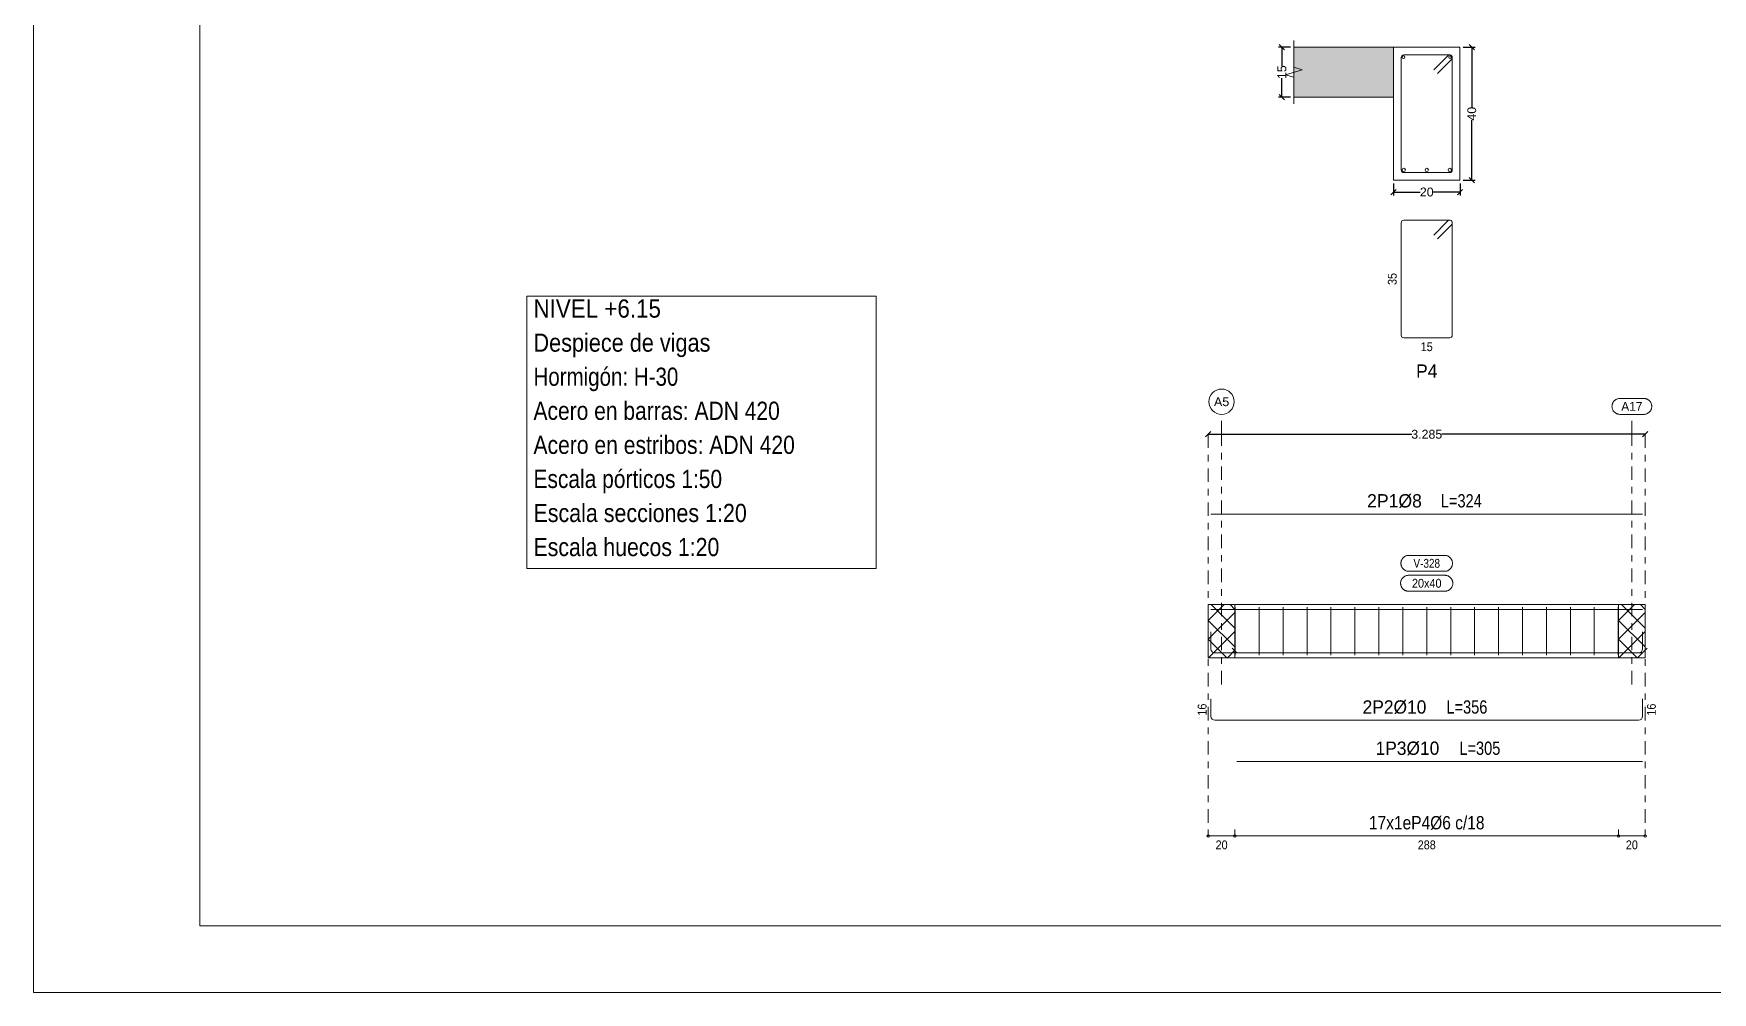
# Model space of a CAD drawing. Header units: millimetres. Extents: x 3 to 479, y -191 to 120.
# Drawn here: x 329.46 to 354.71, y 75.3 to 89.71 of the extents above; entities that cross this region are included whole.
import ezdxf
from ezdxf.enums import TextEntityAlignment as Align

# ---------------------------------------------------------------- set-up
doc = ezdxf.new("R2010")
doc.units = ezdxf.units.MM
doc.linetypes.add('CYPE_RAYAPUNTO', pattern=[0.4125, 0.2025, -0.105, 0, -0.105])
for name, color, linetype, lineweight in [('ALZ_ARM_LONG_ARM_TEXTOS', 3, 'Continuous', 9), ('ALZ_ARM_LONG_TXT_LONG', 3, 'Continuous', 9), ('ALZ_ARM_TRANS_TXT_EST', 3, 'Continuous', 9), ('ALZ_CONT_NUDOS', 122, 'Continuous', 9), ('ALZ_CONT_VIG_HORMIGON', 2, 'Continuous', 9), ('ALZ_COT_COT_ANCLAJES', 3, 'Continuous', 0), ('ALZ_COT_COT_EST', 3, 'Continuous', 0), ('ALZ_COT_COT_LIN_APOYOS', 2, 'CYPE_RAYAPUNTO', 0), ('ALZ_COT_LONGITUD_PROYECTADA', 122, 'Continuous', 0), ('ALZ_COT_TEXTOS_ESTRIBOS', 122, 'Continuous', 0), ('ALZ_REF_COT_LIN_AUX_COTA', 2, 'CYPE_RAYAPUNTO', 9), ('ALZ_REF_REF_NOMBRE', 3, 'Continuous', 9), ('ALZ_REF_REF_REFERENCIA', 3, 'Continuous', 9), ('ALZ_REF_TEXTO_REF_NOMBRE', 3, 'Continuous', 9), ('ALZ_REF_TEXTO_REF_REFERENCIA', 3, 'Continuous', 9), ('ARM_LONGITUDINAL_Ø10', 103, 'Continuous', 9), ('ARM_LONGITUDINAL_Ø8', 32, 'Continuous', 9), ('ARM_TRANSVERSAL_Ø6', 151, 'Continuous', 9), ('RECUAD_LIMITES', 2, 'Continuous', 0), ('RECUAD_MARCO', 1, 'Continuous', 20), ('SEC_CONT_FORJADOS_SECCION', 8, 'Continuous', 9), ('SEC_CONT_VIG_HORMIGON_SECCION', 2, 'Continuous', 9), ('SEC_COTAS_SEC_DIM_VIGA', 122, 'Continuous', 0), ('SEC_COTAS_TEXTOS_DESPIECE_ESTRIBADO', 122, 'Continuous', 0), ('SEC_REF_TXT_POSICIONES_ARM_ESTRIBOS', 1, 'Continuous', 9), ('TAB_COM_LINEAS', 1, 'Continuous', 9), ('TAB_COM_TEXTOS', 1, 'Continuous', 9)]:
    doc.layers.add(name, color=color, linetype=linetype, lineweight=lineweight)
doc.styles.add('CYPETXT_0.2_romans', font='arial.ttf', dxfattribs={"height": 0.133333})
doc.styles.add('CYPETXT_romans', font='arial.ttf', dxfattribs={"height": 0.2})
doc.dimstyles.new('cype_oblique', dxfattribs={"dimtxt": 0.18, "dimasz": 0.18, "dimexe": 0.05, "dimexo": 0.05, "dimgap": 0, "dimtad": 0, "dimdec": 4, "dimzin": 0, "dimdsep": 46, "dimtxsty": 'CYPETXT_0.2_romans', "dimblk": 'OBLIQUE', "dimtsz": 0.04, "dimcen": 0.09, "dimadec": 0, "dimazin": 0, "dimtfac": 1, "dimtdec": 4, "dimtofl": 0, "dimtmove": 2, "dimatfit": 3, "dimfxl": 1, "dimtolj": 1, "dimtzin": 0, "dimarcsym": 0})

# ---------------------------------------------------------------- blocks, each defined once
blk = doc.blocks.new('*D1093')
at = {"layer": 'Defpoints', "color": 0, "transparency": 16777216}
for p in [(349.913, 87.509), (350.913, 87.509), (350.913, 87.331)]:
    blk.add_point(p, dxfattribs=at)
at = {"layer": 'SEC_COTAS_SEC_DIM_VIGA', "color": 0, "lineweight": -2, "transparency": 16777216}
for p, q in [((349.873, 87.291), (349.953, 87.371)), ((349.913, 87.459), (349.913, 87.281)), ((350.873, 87.291), (350.953, 87.371)), ((350.913, 87.459), (350.913, 87.281)), ((349.913, 87.331), (350.316, 87.331)), ((350.913, 87.331), (350.509, 87.331))]:
    blk.add_line(p, q, dxfattribs=at)
at = {"layer": 'SEC_COTAS_SEC_DIM_VIGA', "color": 0, "transparency": 16777216, "insert": (350.413, 87.331), "char_height": 0.1333, "attachment_point": 5, "style": 'CYPETXT_0.2_romans'}
blk.add_mtext('\\A1;20', dxfattribs=at)
blk = doc.blocks.new('_OBLIQUE')
at = {"color": 0, "linetype": 'ByBlock', "lineweight": -2}
blk.add_line((-0.5, -0.5), (0.5, 0.5), dxfattribs=at)
blk = doc.blocks.new('*D1094')
at = {"layer": 'Defpoints', "color": 0, "transparency": 16777216}
for p in [(348.235, 89.509), (348.413, 89.509), (348.413, 88.759)]:
    blk.add_point(p, dxfattribs=at)
at = {"layer": 'SEC_COTAS_SEC_DIM_VIGA', "color": 0, "lineweight": -2, "transparency": 16777216}
for p, q in [((348.363, 89.509), (348.185, 89.509)), ((348.275, 89.469), (348.195, 89.549)), ((348.235, 89.509), (348.235, 89.223)), ((348.235, 88.759), (348.235, 89.044)), ((348.363, 88.759), (348.185, 88.759)), ((348.275, 88.719), (348.195, 88.799))]:
    blk.add_line(p, q, dxfattribs=at)
at = {"layer": 'SEC_COTAS_SEC_DIM_VIGA', "color": 0, "transparency": 16777216, "insert": (348.235, 89.134), "char_height": 0.1333, "attachment_point": 5, "rotation": 90, "style": 'CYPETXT_0.2_romans'}
blk.add_mtext('\\A1;15', dxfattribs=at)
blk = doc.blocks.new('*D1095')
at = {"layer": 'Defpoints', "color": 0, "transparency": 16777216}
for p in [(350.913, 89.509), (351.09, 89.509), (350.913, 87.509)]:
    blk.add_point(p, dxfattribs=at)
at = {"layer": 'SEC_COTAS_SEC_DIM_VIGA', "color": 0, "lineweight": -2, "transparency": 16777216}
for p, q in [((350.963, 89.509), (351.14, 89.509)), ((351.13, 89.469), (351.05, 89.549)), ((351.09, 89.509), (351.09, 88.607)), ((351.09, 87.509), (351.09, 88.411)), ((350.963, 87.509), (351.14, 87.509)), ((351.13, 87.469), (351.05, 87.549))]:
    blk.add_line(p, q, dxfattribs=at)
at = {"layer": 'SEC_COTAS_SEC_DIM_VIGA', "color": 0, "transparency": 16777216, "insert": (351.09, 88.509), "char_height": 0.1333, "attachment_point": 5, "rotation": 90, "style": 'CYPETXT_0.2_romans'}
blk.add_mtext('\\A1;40', dxfattribs=at)
blk = doc.blocks.new('*D1096')
at = {"layer": 'ALZ_COT_LONGITUD_PROYECTADA', "color": 0, "lineweight": -2, "transparency": 16777216}
for p, q in [((347.088, 83.649), (347.168, 83.729)), ((347.128, 83.689), (350.187, 83.689)), ((353.698, 83.689), (350.638, 83.689)), ((353.658, 83.649), (353.738, 83.729))]:
    blk.add_line(p, q, dxfattribs=at)
at = {"layer": 'Defpoints', "color": 0, "transparency": 16777216}
for p in [(347.128, 83.689), (347.128, 83.689), (353.698, 83.689)]:
    blk.add_point(p, dxfattribs=at)
at = {"layer": 'ALZ_COT_LONGITUD_PROYECTADA', "color": 0, "transparency": 16777216, "insert": (350.413, 83.689), "char_height": 0.1333, "attachment_point": 5, "style": 'CYPETXT_0.2_romans'}
blk.add_mtext('\\A1;3.285', dxfattribs=at)

msp = doc.modelspace()

# ---------------------------------------------------------------- hatches: boundary and pattern name
at = {"layer": 'SEC_CONT_FORJADOS_SECCION', "true_color": 0xdad7d3}
msp.add_hatch(color=254, dxfattribs=at).paths.add_polyline_path([(348.41266, 88.75863), (349.91266, 88.75863), (349.91266, 89.50863), (348.41266, 89.50863)])

# ---------------------------------------------------------------- linework, layer by layer
at = {"layer": 'ALZ_CONT_NUDOS'}
for p, q in [((347.12766, 81.12884), (347.12766, 80.32884)), ((353.69766, 81.12884), (353.69766, 80.32884))]:
    msp.add_line(p, q, dxfattribs=at)
at = {"layer": 'ALZ_CONT_NUDOS', "lineweight": 0}
for p, q in [((347.12766, 80.89108), (347.36543, 81.12884)), ((347.52766, 80.77392), (347.17274, 81.12884)), ((347.52766, 81.05676), (347.45559, 81.12884)), ((353.29766, 80.89108), (353.53543, 81.12884)), ((353.69766, 80.77392), (353.34274, 81.12884)), ((353.69766, 81.05676), (353.62558, 81.12884)), ((347.12766, 80.60824), (347.52766, 81.00824)), ((347.52766, 80.49108), (347.12766, 80.89108)), ((353.29766, 80.60824), (353.69766, 81.00824)), ((353.69766, 80.49108), (353.29766, 80.89108)), ((347.40706, 80.32884), (347.12766, 80.60824)), ((347.13111, 80.32884), (347.52766, 80.72539)), ((353.57706, 80.32884), (353.29766, 80.60824)), ((353.30111, 80.32884), (353.69766, 80.72539)), ((347.41396, 80.32884), (347.52766, 80.44255)), ((353.58395, 80.32884), (353.69766, 80.44255))]:
    msp.add_line(p, q, dxfattribs=at)
at = {"layer": 'ALZ_CONT_NUDOS'}
for points in [[(347.12766, 81.12884), (347.52766, 81.12884)], [(353.29766, 81.12884), (353.69766, 81.12884)], [(347.12766, 80.32884), (347.52766, 80.32884)], [(353.29766, 80.32884), (353.69766, 80.32884)]]:
    msp.add_lwpolyline(points, dxfattribs=at)
at = {"layer": 'ALZ_CONT_NUDOS', "lineweight": 0}
for points in [[(347.12766, 81.12884), (347.12766, 80.32884), (347.52766, 80.32884), (347.52766, 81.12884), (347.12766, 81.12884)], [(353.29766, 81.12884), (353.29766, 80.32884), (353.69766, 80.32884), (353.69766, 81.12884), (353.29766, 81.12884)]]:
    msp.add_lwpolyline(points, close=True, dxfattribs=at)
at = {"layer": 'ALZ_CONT_VIG_HORMIGON'}
for p, q in [((347.52766, 81.12884), (353.29766, 81.12884)), ((347.52766, 80.32884), (353.29766, 80.32884))]:
    msp.add_line(p, q, dxfattribs=at)
at = {"layer": 'ALZ_COT_COT_EST'}
for p, q in [((347.12766, 77.64884), (347.12766, 77.74884)), ((347.52766, 77.64884), (347.52766, 77.74884)), ((353.29766, 77.64884), (353.29766, 77.74884))]:
    msp.add_line(p, q, dxfattribs=at)
for points in [[(347.12766, 77.64884), (347.52766, 77.64884), (347.52766, 77.74884)], [(347.52766, 77.64884), (353.29766, 77.64884), (353.29766, 77.74884)], [(353.29766, 77.64884), (353.69766, 77.64884), (353.69766, 77.74884)]]:
    msp.add_lwpolyline(points, dxfattribs=at)
for centre in [(347.12766, 77.64884), (347.52766, 77.64884), (347.52766, 77.64884), (353.29766, 77.64884), (353.29766, 77.64884), (353.69766, 77.64884)]:
    msp.add_circle(centre, 0.02, dxfattribs=at)
at = {"layer": 'ALZ_COT_COT_LIN_APOYOS'}
for p, q in [((347.12766, 83.68884), (347.12766, 77.64884)), ((353.69766, 83.68884), (353.69766, 77.64884))]:
    msp.add_line(p, q, dxfattribs=at)
at = {"layer": 'ALZ_REF_COT_LIN_AUX_COTA'}
for p, q in [((347.32766, 83.68884), (347.32766, 83.98884)), ((353.49766, 83.68884), (353.49766, 83.98884)), ((347.32766, 79.92884), (347.32766, 83.68884)), ((353.49766, 79.92884), (353.49766, 83.68884))]:
    msp.add_line(p, q, dxfattribs=at)
at = {"layer": 'ALZ_REF_REF_NOMBRE'}
for points in [[(350.68066, 81.86884), (350.68868, 81.86857), (350.69666, 81.86777), (350.70456, 81.86644), (350.71237, 81.86458), (350.72003, 81.8622), (350.72751, 81.85932), (350.73478, 81.85594), (350.74182, 81.85209), (350.74858, 81.84778), (350.75503, 81.84302), (350.76116, 81.83784), (350.76692, 81.83227), (350.7723, 81.82632), (350.77727, 81.82002), (350.78181, 81.81341), (350.7859, 81.80651), (350.78951, 81.79935), (350.79264, 81.79197), (350.79527, 81.7844), (350.79739, 81.77666), (350.79899, 81.7688), (350.80006, 81.76085), (350.8006, 81.75285), (350.8006, 81.74483), (350.80006, 81.73683), (350.79899, 81.72888), (350.79739, 81.72102), (350.79527, 81.71329), (350.79264, 81.70571), (350.78951, 81.69833), (350.7859, 81.69117), (350.78181, 81.68427), (350.77727, 81.67766), (350.7723, 81.67137), (350.76692, 81.66542), (350.76116, 81.65984), (350.75503, 81.65467), (350.74858, 81.64991), (350.74182, 81.64559), (350.73478, 81.64174), (350.72751, 81.63836), (350.72003, 81.63548), (350.71237, 81.63311), (350.70456, 81.63125), (350.69666, 81.62991), (350.68868, 81.62911), (350.68066, 81.62884), (350.14466, 81.62884), (350.13665, 81.62911), (350.12867, 81.62991), (350.12076, 81.63125), (350.11296, 81.63311), (350.1053, 81.63548), (350.09782, 81.63836), (350.09054, 81.64174), (350.08351, 81.64559), (350.07675, 81.64991), (350.07029, 81.65467), (350.06417, 81.65984), (350.0584, 81.66542), (350.05302, 81.67137), (350.04805, 81.67766), (350.04352, 81.68427), (350.03943, 81.69117), (350.03581, 81.69833), (350.03268, 81.70571), (350.03005, 81.71329), (350.02793, 81.72102), (350.02633, 81.72888), (350.02526, 81.73683), (350.02473, 81.74483), (350.02473, 81.75285), (350.02526, 81.76085), (350.02633, 81.7688), (350.02793, 81.77666), (350.03005, 81.7844), (350.03268, 81.79197), (350.03581, 81.79935), (350.03943, 81.80651), (350.04352, 81.81341), (350.04805, 81.82002), (350.05302, 81.82632), (350.0584, 81.83227), (350.06417, 81.83784), (350.07029, 81.84302), (350.07675, 81.84778), (350.08351, 81.85209), (350.09054, 81.85594), (350.09782, 81.85932), (350.1053, 81.8622), (350.11296, 81.86458), (350.12076, 81.86644), (350.12867, 81.86777), (350.13665, 81.86857), (350.14466, 81.86884), (350.68066, 81.86884)], [(350.68566, 81.56884), (350.69368, 81.56857), (350.70166, 81.56777), (350.70956, 81.56644), (350.71737, 81.56458), (350.72503, 81.5622), (350.73251, 81.55932), (350.73978, 81.55594), (350.74682, 81.55209), (350.75358, 81.54778), (350.76003, 81.54302), (350.76616, 81.53784), (350.77192, 81.53227), (350.7773, 81.52632), (350.78227, 81.52002), (350.78681, 81.51341), (350.7909, 81.50651), (350.79451, 81.49935), (350.79764, 81.49197), (350.80027, 81.4844), (350.80239, 81.47666), (350.80399, 81.4688), (350.80506, 81.46085), (350.8056, 81.45285), (350.8056, 81.44483), (350.80506, 81.43683), (350.80399, 81.42888), (350.80239, 81.42102), (350.80027, 81.41329), (350.79764, 81.40571), (350.79451, 81.39833), (350.7909, 81.39117), (350.78681, 81.38427), (350.78227, 81.37766), (350.7773, 81.37137), (350.77192, 81.36542), (350.76616, 81.35984), (350.76003, 81.35467), (350.75358, 81.34991), (350.74682, 81.34559), (350.73978, 81.34174), (350.73251, 81.33836), (350.72503, 81.33548), (350.71737, 81.33311), (350.70956, 81.33125), (350.70166, 81.32991), (350.69368, 81.32911), (350.68566, 81.32884), (350.13966, 81.32884), (350.13165, 81.32911), (350.12367, 81.32991), (350.11576, 81.33125), (350.10796, 81.33311), (350.1003, 81.33548), (350.09282, 81.33836), (350.08554, 81.34174), (350.07851, 81.34559), (350.07175, 81.34991), (350.06529, 81.35467), (350.05917, 81.35984), (350.0534, 81.36542), (350.04802, 81.37137), (350.04305, 81.37766), (350.03852, 81.38427), (350.03443, 81.39117), (350.03081, 81.39833), (350.02768, 81.40571), (350.02505, 81.41329), (350.02293, 81.42102), (350.02133, 81.42888), (350.02026, 81.43683), (350.01973, 81.44483), (350.01973, 81.45285), (350.02026, 81.46085), (350.02133, 81.4688), (350.02293, 81.47666), (350.02505, 81.4844), (350.02768, 81.49197), (350.03081, 81.49935), (350.03443, 81.50651), (350.03852, 81.51341), (350.04305, 81.52002), (350.04802, 81.52632), (350.0534, 81.53227), (350.05917, 81.53784), (350.06529, 81.54302), (350.07175, 81.54778), (350.07851, 81.55209), (350.08554, 81.55594), (350.09282, 81.55932), (350.1003, 81.5622), (350.10796, 81.56458), (350.11576, 81.56644), (350.12367, 81.56777), (350.13165, 81.56857), (350.13966, 81.56884), (350.68566, 81.56884)]]:
    msp.add_lwpolyline(points, close=True, dxfattribs=at)
at = {"layer": 'ALZ_REF_REF_REFERENCIA'}
msp.add_lwpolyline([(353.67666, 84.22884), (353.68468, 84.22857), (353.69266, 84.22777), (353.70056, 84.22644), (353.70836, 84.22458), (353.71602, 84.2222), (353.72351, 84.21932), (353.73078, 84.21594), (353.73782, 84.21209), (353.74458, 84.20778), (353.75103, 84.20302), (353.75716, 84.19784), (353.76292, 84.19227), (353.7683, 84.18632), (353.77327, 84.18002), (353.77781, 84.17341), (353.7819, 84.16651), (353.78551, 84.15935), (353.78864, 84.15197), (353.79127, 84.1444), (353.79339, 84.13666), (353.79499, 84.1288), (353.79606, 84.12085), (353.79659, 84.11285), (353.79659, 84.10483), (353.79606, 84.09683), (353.79499, 84.08888), (353.79339, 84.08102), (353.79127, 84.07329), (353.78864, 84.06571), (353.78551, 84.05833), (353.7819, 84.05117), (353.77781, 84.04427), (353.77327, 84.03766), (353.7683, 84.03137), (353.76292, 84.02542), (353.75716, 84.01984), (353.75103, 84.01467), (353.74458, 84.00991), (353.73782, 84.00559), (353.73078, 84.00174), (353.72351, 83.99836), (353.71602, 83.99548), (353.70836, 83.99311), (353.70056, 83.99125), (353.69266, 83.98991), (353.68468, 83.98911), (353.67666, 83.98884), (353.31866, 83.98884), (353.31065, 83.98911), (353.30267, 83.98991), (353.29476, 83.99125), (353.28696, 83.99311), (353.2793, 83.99548), (353.27181, 83.99836), (353.26454, 84.00174), (353.25751, 84.00559), (353.25075, 84.00991), (353.24429, 84.01467), (353.23817, 84.01984), (353.2324, 84.02542), (353.22702, 84.03137), (353.22205, 84.03766), (353.21751, 84.04427), (353.21343, 84.05117), (353.20981, 84.05833), (353.20668, 84.06571), (353.20405, 84.07329), (353.20193, 84.08102), (353.20033, 84.08888), (353.19926, 84.09683), (353.19873, 84.10483), (353.19873, 84.11285), (353.19926, 84.12085), (353.20033, 84.1288), (353.20193, 84.13666), (353.20405, 84.1444), (353.20668, 84.15197), (353.20981, 84.15935), (353.21343, 84.16651), (353.21751, 84.17341), (353.22205, 84.18002), (353.22702, 84.18632), (353.2324, 84.19227), (353.23817, 84.19784), (353.24429, 84.20302), (353.25075, 84.20778), (353.25751, 84.21209), (353.26454, 84.21594), (353.27181, 84.21932), (353.2793, 84.2222), (353.28696, 84.22458), (353.29476, 84.22644), (353.30267, 84.22777), (353.31065, 84.22857), (353.31866, 84.22884), (353.67666, 84.22884)], close=True, dxfattribs=at)
msp.add_circle((347.32766, 84.17907), 0.19023, dxfattribs=at)
at = {"layer": 'ARM_LONGITUDINAL_Ø10'}
for p, q in [((347.55766, 80.40084), (347.48695, 80.47155)), ((353.65766, 80.40084), (353.72837, 80.47155))]:
    msp.add_line(p, q, dxfattribs=at)
for points in [[(353.65766, 80.72084), (353.65766, 80.46084), (353.65309, 80.43788), (353.64009, 80.41842), (353.62062, 80.40541), (353.59766, 80.40084), (347.22766, 80.40084), (347.2047, 80.40541), (347.18524, 80.41842), (347.17223, 80.43788), (347.16766, 80.46084), (347.16766, 80.72084)], [(353.65766, 80.40084), (347.55766, 80.40084)], [(353.65766, 79.70884), (353.65766, 79.44884), (353.65309, 79.42588), (353.64009, 79.40642), (353.62062, 79.39341), (353.59766, 79.38884), (347.22766, 79.38884), (347.2047, 79.39341), (347.18524, 79.40642), (347.17223, 79.42588), (347.16766, 79.44884), (347.16766, 79.70884)], [(353.65766, 78.76884), (347.55766, 78.76884)]]:
    msp.add_lwpolyline(points, dxfattribs=at)
for centre in [(350.06766, 87.66363), (350.41266, 87.66363), (350.75766, 87.66363)]:
    msp.add_circle(centre, 0.025, dxfattribs=at)
at = {"layer": 'ARM_LONGITUDINAL_Ø8'}
for points in [[(353.65766, 82.48884), (347.16766, 82.48884)], [(353.65766, 81.05684), (347.16766, 81.05684)]]:
    msp.add_lwpolyline(points, dxfattribs=at)
for centre in [(350.06266, 89.35863), (350.76266, 89.35863)]:
    msp.add_circle(centre, 0.02, dxfattribs=at)
at = {"layer": 'ARM_TRANSVERSAL_Ø6'}
for p, q in [((347.53266, 81.08884), (347.53266, 80.36884)), ((347.89266, 81.08884), (347.89266, 80.36884)), ((348.25266, 81.08884), (348.25266, 80.36884)), ((348.61266, 81.08884), (348.61266, 80.36884)), ((348.97266, 81.08884), (348.97266, 80.36884)), ((349.33266, 81.08884), (349.33266, 80.36884)), ((349.69266, 81.08884), (349.69266, 80.36884)), ((350.05266, 81.08884), (350.05266, 80.36884)), ((350.41266, 81.08884), (350.41266, 80.36884)), ((350.77266, 81.08884), (350.77266, 80.36884)), ((351.13266, 81.08884), (351.13266, 80.36884)), ((351.49266, 81.08884), (351.49266, 80.36884)), ((351.85266, 81.08884), (351.85266, 80.36884)), ((352.21266, 81.08884), (352.21266, 80.36884)), ((352.57266, 81.08884), (352.57266, 80.36884)), ((352.93266, 81.08884), (352.93266, 80.36884)), ((353.29266, 81.08884), (353.29266, 80.36884))]:
    msp.add_line(p, q, dxfattribs=at)
for points in [[(350.57381, 89.11321), (350.79002, 89.33012), (350.7933, 89.33547), (350.7957, 89.34127), (350.79717, 89.34737), (350.79766, 89.35363), (350.79689, 89.36143), (350.79462, 89.36893), (350.79092, 89.37585), (350.78595, 89.38191), (350.77989, 89.38689), (350.77297, 89.39058), (350.76547, 89.39286), (350.75766, 89.39363), (350.06766, 89.39363), (350.05235, 89.39058), (350.03938, 89.38191), (350.03071, 89.36893), (350.02766, 89.35363), (350.02766, 87.66363), (350.03071, 87.64832), (350.03938, 87.63534), (350.05235, 87.62667), (350.06766, 87.62363), (350.75766, 87.62363), (350.77297, 87.62667), (350.78595, 87.63534), (350.79462, 87.64832), (350.79766, 87.66363), (350.79766, 89.35363), (350.79689, 89.36143), (350.79462, 89.36893), (350.79092, 89.37585), (350.78595, 89.38191), (350.77989, 89.38689), (350.77297, 89.39058), (350.76547, 89.39286), (350.75766, 89.39363), (350.74986, 89.39286), (350.74235, 89.39058), (350.73544, 89.38689), (350.72938, 89.38191), (350.51725, 89.16978)], [(350.57381, 86.62888), (350.79002, 86.84578), (350.7933, 86.85113), (350.7957, 86.85693), (350.79717, 86.86304), (350.79766, 86.86929), (350.79689, 86.8771), (350.79462, 86.8846), (350.79092, 86.89152), (350.78595, 86.89758), (350.77989, 86.90255), (350.77297, 86.90625), (350.76547, 86.90852), (350.75766, 86.90929), (350.06766, 86.90929), (350.05235, 86.90625), (350.03938, 86.89758), (350.03071, 86.8846), (350.02766, 86.86929), (350.02766, 85.17929), (350.03071, 85.16399), (350.03938, 85.15101), (350.05235, 85.14234), (350.06766, 85.13929), (350.75766, 85.13929), (350.77297, 85.14234), (350.78595, 85.15101), (350.79462, 85.16399), (350.79766, 85.17929), (350.79766, 86.86929), (350.79689, 86.8771), (350.79462, 86.8846), (350.79092, 86.89152), (350.78595, 86.89758), (350.77989, 86.90255), (350.77297, 86.90625), (350.76547, 86.90852), (350.75766, 86.90929), (350.74986, 86.90852), (350.74235, 86.90625), (350.73544, 86.90255), (350.72938, 86.89758), (350.51725, 86.68545)]]:
    msp.add_lwpolyline(points, dxfattribs=at)
at = {"layer": 'RECUAD_LIMITES'}
msp.add_lwpolyline([(329.46093, 75.29684), (388.86093, 75.29684), (388.86093, 117.29684), (329.46093, 117.29684), (329.46093, 75.29684)], close=True, dxfattribs=at)
at = {"layer": 'RECUAD_MARCO'}
msp.add_lwpolyline([(331.96093, 76.29684), (387.86093, 76.29684), (387.86093, 116.29684), (331.96093, 116.29684), (331.96093, 76.29684)], close=True, dxfattribs=at)
at = {"layer": 'SEC_CONT_FORJADOS_SECCION'}
for points in [[(348.41266, 88.65863), (348.41266, 89.05863), (348.28766, 89.09613), (348.53766, 89.17113), (348.41266, 89.20863), (348.41266, 89.60863)], [(348.41266, 88.75863), (349.91266, 88.75863), (349.91266, 89.50863), (348.41266, 89.50863)]]:
    msp.add_lwpolyline(points, dxfattribs=at)
at = {"layer": 'SEC_CONT_FORJADOS_SECCION', "color": 254, "true_color": 0xdad7d3}
msp.add_lwpolyline([(348.41266, 88.75863), (349.91266, 88.75863), (349.91266, 89.50863), (348.41266, 89.50863)], close=True, dxfattribs=at)
at = {"layer": 'SEC_CONT_VIG_HORMIGON_SECCION'}
msp.add_lwpolyline([(350.91266, 89.50863), (349.91266, 89.50863), (349.91266, 87.50863), (350.91266, 87.50863), (350.91266, 89.50863)], close=True, dxfattribs=at)
at = {"layer": 'TAB_COM_TEXTOS', "lineweight": 5}
for p, q in [((336.87749, 85.76777), (342.13105, 85.76777)), ((336.87749, 85.76777), (336.87749, 81.66991)), ((342.13105, 85.76777), (342.13105, 81.66991)), ((336.87749, 81.66991), (342.13105, 81.66991))]:
    msp.add_line(p, q, dxfattribs=at)

# ---------------------------------------------------------------- texts
at = {"layer": 'ALZ_ARM_LONG_ARM_TEXTOS', "style": 'CYPETXT_romans'}
for s, width, p in [('2P1%%c8', 0.947337, (349.92766, 82.58884)), ('2P2%%c10', 0.935124, (349.92766, 79.48884)), ('1P3%%c10', 0.935124, (350.12266, 78.86884))]:
    msp.add_text(s, height=0.2, dxfattribs=dict(at, width=width)).set_placement(p, align=Align.CENTER)
at = {"layer": 'ALZ_ARM_LONG_TXT_LONG', "style": 'CYPETXT_romans', "width": 0.785606}
for s, p in [(' L=324', (350.90216, 82.58884)), (' L=356', (350.98616, 79.48884)), (' L=305', (351.18116, 78.86884))]:
    msp.add_text(s, height=0.2, dxfattribs=at).set_placement(p, align=Align.CENTER)
at = {"layer": 'ALZ_ARM_TRANS_TXT_EST', "style": 'CYPETXT_romans', "width": 0.835132}
msp.add_text('17x1eP4%%c6 c/18', height=0.2, dxfattribs=at).set_placement((350.41266, 77.74884), align=Align.CENTER)
at = {"layer": 'ALZ_COT_COT_ANCLAJES', "style": 'CYPETXT_romans', "width": 0.872274}
msp.add_text('16', height=0.133333, rotation=90, dxfattribs=at).set_placement((347.101, 79.54884), align=Align.CENTER)
msp.add_text('16', height=0.133333, rotation=90, dxfattribs=at).set_placement((353.72433, 79.54884), align=Align.TOP_CENTER)
at = {"layer": 'ALZ_COT_TEXTOS_ESTRIBOS', "style": 'CYPETXT_romans', "width": 0.872274}
for s, p in [('20', (347.32766, 77.58218)), ('288', (350.41266, 77.58218)), ('20', (353.49766, 77.58218))]:
    msp.add_text(s, height=0.133333, dxfattribs=at).set_placement(p, align=Align.TOP_CENTER)
at = {"layer": 'ALZ_REF_TEXTO_REF_NOMBRE', "style": 'CYPETXT_romans'}
for s, width, p in [('V-328', 0.803518, (350.41266, 81.74884)), ('20x40', 0.876123, (350.41266, 81.44884))]:
    msp.add_text(s, height=0.133333, dxfattribs=dict(at, width=width)).set_placement(p, align=Align.MIDDLE_CENTER)
at = {"layer": 'ALZ_REF_TEXTO_REF_REFERENCIA', "style": 'CYPETXT_romans'}
for s, width, p in [('A5', 1.007096, (347.32766, 84.17907)), ('A17', 0.960644, (353.49766, 84.10884))]:
    msp.add_text(s, height=0.133333, dxfattribs=dict(at, width=width)).set_placement(p, align=Align.MIDDLE_CENTER)
at = {"layer": 'SEC_COTAS_TEXTOS_DESPIECE_ESTRIBADO', "style": 'CYPETXT_romans', "width": 0.872274}
msp.add_text('35', height=0.133333, rotation=90, dxfattribs=at).set_placement((349.961, 86.02429), align=Align.CENTER)
msp.add_text('15', height=0.133333, dxfattribs=at).set_placement((350.41266, 85.07263), align=Align.TOP_CENTER)
at = {"layer": 'SEC_REF_TXT_POSICIONES_ARM_ESTRIBOS', "style": 'CYPETXT_romans', "width": 0.935124}
msp.add_text('P4', height=0.2, dxfattribs=at).set_placement((350.41266, 84.63929), align=Align.MIDDLE_CENTER)
at = {"layer": 'TAB_COM_LINEAS', "style": 'CYPETXT_romans'}
for s, width, p in [('NIVEL +6.15', 0.880937, (336.97909, 85.44301)), ('Despiece de vigas', 0.852948, (336.97909, 84.93077)), ('Hormigón: H-30', 0.808194, (336.97909, 84.41854)), ('Acero en barras: ADN 420', 0.827218, (336.97909, 83.90631)), ('Acero en estribos: ADN 420', 0.830636, (336.97909, 83.39407)), ('Escala pórticos 1:50', 0.824952, (336.97909, 82.88184)), ('Escala secciones 1:20', 0.844437, (336.97909, 82.36961)), ('Escala huecos 1:20', 0.838794, (336.97909, 81.85737))]:
    msp.add_text(s, height=0.2733333, dxfattribs=dict(at, width=width)).set_placement(p)

# ---------------------------------------------------------------- dimensions: what is measured, and where the dimension line sits
at = {"layer": 'ALZ_COT_LONGITUD_PROYECTADA'}
dim = msp.add_aligned_dim(p1=(353.69766, 83.68884), p2=(347.12766, 83.68884), distance=0, text='3.285', dimstyle='cype_oblique', override={"dimexe": 0, "dimexo": 0}, dxfattribs=at)
dim.commit()
dim.dimension.update_dxf_attribs({"geometry": '*D1096', "text_midpoint": (350.41266, 83.68884)})
at = {"layer": 'SEC_COTAS_SEC_DIM_VIGA'}
for p1, p2, distance, text, picture, middle in [((348.41266, 88.75863), (348.41266, 89.50863), 0.17733, '15', '*D1094', (348.23533, 89.13363)), ((350.91266, 87.50863), (350.91266, 89.50863), -0.17733, '40', '*D1095', (351.09, 88.50863)), ((349.91266, 87.50863), (350.91266, 87.50863), -0.17733, '20', '*D1093', (350.41266, 87.33129))]:
    dim = msp.add_aligned_dim(p1=p1, p2=p2, distance=distance, text=text, dimstyle='cype_oblique', dxfattribs=at)
    dim.commit()
    dim.dimension.update_dxf_attribs({"geometry": picture, "text_midpoint": middle})

doc.saveas('drawing.dxf')
